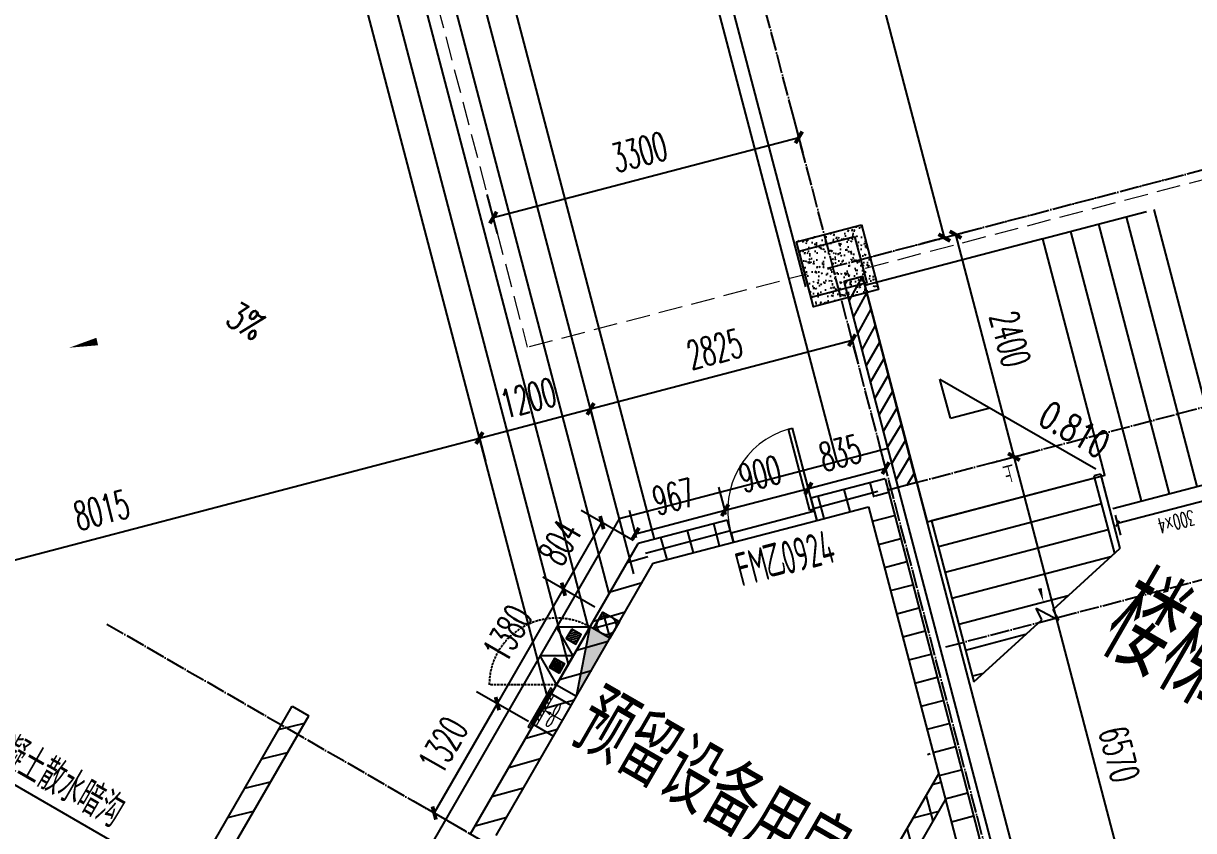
# Model space of a CAD drawing. Header units: millimetres. Extents: x 216654360 to 218309126, y 218099985 to 219647706.
# Drawn here: x 217965701 to 217977924, y 218905456 to 218913889 of the extents above; entities that cross this region are included whole.
import ezdxf
from ezdxf.xclip import XClip

# ---------------------------------------------------------------- set-up
doc = ezdxf.new("R2010")
doc.units = ezdxf.units.MM
doc.header["$LTSCALE"] = 1000
doc.header["$XCLIPFRAME"] = 0
for name, pattern in [('02-博雅楼平面图（V8）$0$DASH', [0.35, 0.25, -0.1]), ('DASH', [0.35, 0.25, -0.1]), ('DOTE', [2.4200000000000004, 2, -0.2, 0.02, -0.2])]:
    doc.linetypes.add(name, pattern=pattern)
doc.layers.add('02-博雅楼平面图（V8）$0$A-FLOR-OVHD', color=173, linetype='02-博雅楼平面图（V8）$0$DASH', lineweight=9)
doc.layers.add('M-EAD-D1', color=31, linetype='Continuous', lineweight=50)
for name, color, linetype in [('A-ANNO-DIMS', 3, 'Continuous'), ('A-ANNO-DOTE', 1, 'DOTE'), ('A-ANNO-IDEN', 3, 'Continuous'), ('A-ANNO-IDEN-INDX', 3, 'Continuous'), ('A-ANNO-IDEN-LEVL', 3, 'Continuous'), ('A-ANNO-TXT', 7, 'Continuous'), ('A-COLU-CONC', 2, 'Continuous'), ('A-FLOR-SPCL', 245, 'Continuous'), ('A-FLOR-STRS', 51, 'Continuous'), ('A-WALL', 2, 'Continuous'), ('A-WALL-PATT', 252, 'Continuous'), ('A-WALL-SHEA', 2, 'Continuous'), ('M-EQ-VT', 3, 'Continuous'), ('P-PROT-FIRH', 1, 'Continuous'), ('P-PROT-VPIP', 1, 'Continuous'), ('P-提建筑', 1, 'Continuous'), ('P-灭火器', 1, 'Continuous'), ('PUB_HATCH', 8, 'Continuous'), ('PUB_TEXT', 7, 'Continuous'), ('WINDOW', 4, 'Continuous'), ('WINDOW_TEXT', 7, 'Continuous'), ('现状植物', 3, 'Continuous')]:
    doc.layers.add(name, color=color, linetype=linetype)
doc.layers.add('水辅助层', color=20, linetype='Continuous', plot=False)
doc.styles.add('_TCH_DIM_T3', font='SIMPLEX.shx', dxfattribs={"width": 0.5647058823529413, "bigfont": 'GBCBIG.shx'})
doc.styles.add('_TCH_WINDOW', font='GBENOR', dxfattribs={"width": 0.8, "bigfont": 'GBCBIG'})
doc.styles.add('A_DIM', font='SIMPLEX', dxfattribs={"width": 0.7, "bigfont": 'HZ'})
doc.styles.add('AUDIT_D_250603204042-0', font='SIMPLEX', dxfattribs={"width": 0.7, "bigfont": 'HZ'})
doc.styles.get("Standard").update_dxf_attribs({"font": 'gbenor.shx', "bigfont": 'gbcbig.shx'})
doc.dimstyles.new('_TCH_ARCH&&100', dxfattribs={"dimtxt": 297.5, "dimasz": 100, "dimexe": 250, "dimexo": 300, "dimgap": 126.25, "dimtad": 1, "dimdec": 0, "dimzin": 0, "dimdsep": 46, "dimtxsty": '_TCH_DIM_T3', "dimblk": 'ARCHTICK', "dimcen": 0.09, "dimclrt": 7, "dimazin": 2, "dimtfac": 1, "dimtdec": 0, "dimtix": 1, "dimtmove": 2, "dimatfit": 3, "dimfxl": 100, "dimtolj": 1, "dimtzin": 0, "dimarcsym": 0})
doc.dimstyles.new('_TCH_ARCH&&50', dxfattribs={"dimtxt": 157.5, "dimasz": 50, "dimexe": 125, "dimexo": 150, "dimgap": 58.75, "dimtad": 1, "dimdec": 0, "dimzin": 0, "dimdsep": 46, "dimtxsty": '_TCH_DIM_T3', "dimblk": 'ARCHTICK', "dimcen": 0.09, "dimclrt": 7, "dimazin": 2, "dimtfac": 1, "dimtdec": 0, "dimtix": 1, "dimtmove": 2, "dimatfit": 3, "dimfxl": 1, "dimtolj": 1, "dimtzin": 0, "dimarcsym": 0})
pattern_1 = [(45, (-6165879.106576437, -59303.14459915766), (-176.776766007315, 176.776766007315), [])]
pattern_2 = [(45, (-6165679.106576437, -59482.65594915766), (-200.0002033111466, 200.0002033111467), []), (135, (-6165679.106576437, -59482.65594915766), (-200.0002033111467, -200.0002033111466), [])]

# ---------------------------------------------------------------- blocks, each defined once
blk = doc.blocks.new('123sfg')
at = {"color": 6, "linetype": 'Continuous', "flags": 128}
blk.add_lwpolyline([(-442.5702585353865, -1173.545148847804), (-442.5901278967021, -1173.565018209052)], dxfattribs=at)
blk = doc.blocks.new('2929sk')
at = {"layer": 'A-COLU-CONC'}
h = blk.add_hatch(dxfattribs=at)
h.set_pattern_fill('AR-CONC', scale=100, angle=90)
h.set_pattern_definition([(140, (6046837.42695748, -53181.12093878908), (15.93908553890309, 182.184668996004), [19.05, -209.55]), (85, (6046837.42695748, -53181.12093878908), (-191.05664288218, -35.24282597566697), [15.24, -167.64]), (190.451, (6046838.75520748, -53165.93893878908), (-175.1166878202919, 146.9425016659592), [16.19, -178.09]), (136.1842, (6046786.62695748, -53181.12093878908), (42.04232793272715, 271.0790408921299), [28.57499999999998, -314.3249999999996]), (186.6356, (6046790.13045748, -53158.53103878909), (-247.4255558900492, 237.4042344662372), [24.28499999999996, -267.1349999999993]), (81.18400000000014, (6046786.62695748, -53181.12093878908), (-247.4251178605977, 237.4046058139339), [22.85999999999996, -251.4599999999997]), (111, (6046799.32695748, -53155.72093878908), (102.2655185167625, 151.6148798353832), [19.04999999999998, -209.5499999999998]), (55.99999999999998, (6046799.32695748, -53155.72093878908), (-184.1879661223193, 61.80202834764709), [15.24, -167.64]), (161.4514, (6046807.84905748, -53143.08643878908), (-81.92285771605744, 213.4164907701245), [16.18999999999998, -178.0899999999998]), (127.5, (6046837.42695748, -53181.12093878908), (-84.55503887315311, 3.088603250591825), [0, -165.608, 0, -170.18, 0, -168.275]), (97.49999999999993, (6046837.42695748, -53181.12093878908), (-100.1805748181195, 66.81966251030575), [0, -97.02799999999999, 0, -161.798, 0, -64.13499999999999]), (57.49999999999999, (6046837.42695748, -53237.76293878908), (5.728743992673443, 135.5905951668714), [0, -63.5, 0, -198.12, 0, -262.89]), (47.5, (6046837.42695748, -53263.16293878909), (-25.42649103333302, 148.129181386018), [0, -82.5499999999999, 0, -131.5719999999998, 0, -186.6899999999998])])
h.paths.add_polyline_path([(-81160.87694799807, -75385.538027061), (-81653.21511903778, -74887.51009534465), (-81156.53664200846, -74394.24336668482), (-80664.19847096782, -74892.2712984012)])
at = {"color": 7}
for points in [[(-81160.87694799807, -75385.538027061), (-81653.21511903778, -74887.51009534465), (-81156.53664200846, -74394.24336668482), (-80664.19847096782, -74892.2712984012)], [(-81160.2266715765, -75243.98523946287), (-81511.92794341687, -74888.15914609292), (-81086.15896670334, -74465.40413504225), (-80734.45769486297, -74821.2302284122)]]:
    blk.add_lwpolyline(points, close=True, dxfattribs=at)
at = {"layer": 'A-ANNO-DOTE', "ltscale": 0.1}
for p, q in [((-76418.61381632835, -67831.21274252632), (-104712.9936713753, -67831.21274252632)), ((-87650.37033084873, -68258.3819301714), (-76058.02089513931, -79972.76625369635)), ((-84129.49622265995, -72006.17821913387), (-89979.3758926345, -77795.11662326433)), ((-82779.06713342108, -73117.76504657255), (-88628.94680339564, -78906.703450703)), ((-81090.91984667536, -74823.6837838678), (-86940.79951664992, -80612.6221879982))]:
    blk.add_line(p, q, dxfattribs=at)
blk = doc.blocks.new('P-消火栓箱开门示意')
at = {"layer": 'P-PROT-FIRH', "color": 8, "linetype": 'DASH', "ltscale": 0.1}
blk.add_line((2696644.86184354, -6288498.702755758), (2696994.861858813, -6287892.484981926), dxfattribs=at)
blk.add_arc((2696644.861843541, -6288498.702755758), 700, 59.9999985718766, 179.9999986126178, dxfattribs=at)
blk = doc.blocks.new('$TwtSys$00000434')
for p, q in [((-0.5, 0.5), (-0.5, -0.5)), ((-0.5, -0.5), (0.5, 0.5)), ((0.5, 0.5), (-0.5, 0.5)), ((0.5, -0.5), (0.5, 0.5))]:
    blk.add_line(p, q)
blk.add_solid([(0.5, -0.5), (0.5, 0.5), (-0.5, -0.5)])
blk = doc.blocks.new('T1-P-QP-L3-F$0$$ATTACHMENT$00000214')
h = blk.add_hatch()
h.set_pattern_fill('ANSI31', color=256, scale=200, style=0)
h.set_pattern_definition([(45, (-38543.80223862439, -6842.63859106258), (-17.67766952966369, 17.67766952966369), [])])
h.paths.add_polyline_path([(-64.92232553117356, 1.936813719180464), (64.922325531159, 1.936813719180464), (64.922325531159, -127.9078373431521), (-64.92232553117356, -127.9078373431521)])
for points in [[(0, 171.8081853693711), (-198.3870041439732, -171.8081853693711), (198.3870041439732, -171.8081853693711)], [(-64.92232553117356, 1.936813719180464), (64.922325531159, 1.936813719180464), (64.922325531159, -127.9078373431521), (-64.92232553117356, -127.9078373431521)]]:
    blk.add_lwpolyline(points, close=True)
blk = doc.blocks.new('p0422')
at = {"layer": 'P-PROT-VPIP'}
blk.add_circle((6127783.047423025, 17250.37924504202), 100, dxfattribs=at)
at = {"layer": '水辅助层'}
blk.add_lwpolyline([(6127883.047423024, 17350.37924504109), (6127883.047423024, 17150.37924504109), (6127683.047423024, 17150.37924504109), (6127683.047423024, 17350.37924504016), (6127883.047423024, 17350.37924504109), (6127683.047423024, 17150.37924504109), (6127683.047423024, 17350.37924504016), (6127883.047423024, 17150.37924504109)], dxfattribs=at)
at = {"layer": 'P-PROT-FIRH', "xscale": 700, "yscale": 240, "zscale": 700, "rotation": 90.0000000000603}
blk.add_blockref('$TwtSys$00000434', (6127763.047423025, 16800.37924504109), dxfattribs=at)
at = {"layer": 'P-提建筑', "xscale": -1, "rotation": 90}
blk.add_blockref('P-消火栓箱开门示意', (-160855.6553355651, 2713095.241081969), dxfattribs=at)
at = {"layer": 'P-灭火器', "xscale": 0.8816120906801007, "zscale": 0.8816120906801007}
for p, yscale, rotation in [((6127491.579249526, 16975.27962652889), -0.8816120906801007, 270.0000000000603), ((6127491.579249525, 16625.4788635533), 0.8816120906801007, 90.0000000000603)]:
    blk.add_blockref('T1-P-QP-L3-F$0$$ATTACHMENT$00000214', p, dxfattribs=dict(at, yscale=yscale, rotation=rotation))
blk = doc.blocks.new('*U239')
at = {"layer": 'M-EQ-VT', "lineweight": 0}
for p, q in [((-50, 125), (-14.64466094068484, 89.64466094062664)), ((-50, 75), (-14.64466094068484, 39.64466094062664)), ((-50, 25), (-14.64466094068484, -10.35533905937336)), ((-50, -25), (-14.64466094068484, -60.35533905937336)), ((-50, -75), (-14.64466094068484, -110.3553390593734)), ((-50, -125), (-14.64466094068484, -160.3553390593734))]:
    blk.add_line(p, q, dxfattribs=at)
at = {"layer": 'M-EQ-VT', "color": 8, "linetype": 'Continuous', "lineweight": 0}
blk.add_line((-260, 5.820766091346741e-11), (-50, 0), dxfattribs=at)
at = {"layer": 'M-EQ-VT'}
blk.add_lwpolyline([(0, 185), (-260, 185), (-260, -185), (0, -185)], close=True, dxfattribs=at)
at = {"layer": 'M-EQ-VT', "lineweight": 0}
for points in [[(0, -185), (-50, -185), (-50, 185), (0, 185)], [(20, 235), (0, 235), (0, -235), (20, -235)]]:
    blk.add_lwpolyline(points, close=True, dxfattribs=at)
at = {"layer": 'M-EQ-VT', "color": 8, "linetype": 'Continuous', "lineweight": 0}
blk.add_lwpolyline([(-50, 0, 0, 39.2, 0), (-117.2000000000116, 0, 39.2, 39.2, 0)], format="xyseb", dxfattribs=at)
blk.add_ellipse((-152.6035714285742, 67.00000000001171), major_axis=(4.102566777142218e-14, -66.99999999997688), ratio=0.3370013318880228, dxfattribs=at)
at = {"layer": 'M-EQ-VT', "color": 8, "linetype": 'Continuous', "lineweight": 0, "extrusion": (0, 0, -1)}
blk.add_ellipse((-152.6035714285742, -67.00000000003453), major_axis=(4.102566777142218e-14, 66.99999999997688), ratio=0.3370013318880228, dxfattribs=at)
blk = doc.blocks.new('1RRUIIOSY')
at = {"rotation": 180.0000003753227}
blk.add_blockref('*U239', (6127623.015442949, 16154.96763342425), dxfattribs=at)
blk = doc.blocks.new('_ArchTick')
at = {"color": 0, "linetype": 'ByBlock', "const_width": 0.4}
blk.add_lwpolyline([(-0.5, -0.5), (0.5, 0.5)], dxfattribs=at)
blk = doc.blocks.new('*D557')
at = {"layer": 'A-ANNO-DIMS', "color": 0, "lineweight": -2, "transparency": 16777216}
for p, q in [((6153915.819676576, 27759.80617778782), (6153915.789413323, 27974.93156539324)), ((6155115.819664508, 27759.97499051997), (6155115.789401255, 27975.1003781254)), ((6153915.806997982, 27849.93156663013), (6155115.806985914, 27850.10037936228))]:
    blk.add_line(p, q, dxfattribs=at)
at = {"layer": 'Defpoints', "color": 0, "transparency": 16777216}
for p in [(6155115.806985914, 27850.10037936228), (6153915.840778168, 27609.80617927208), (6155115.8407661, 27609.97499200423)]:
    blk.add_point(p, dxfattribs=at)
at = {"layer": 'A-ANNO-DIMS', "color": 0, "lineweight": -2, "transparency": 16777216, "xscale": 50, "yscale": 50, "zscale": 50}
for p, rotation in [((6153915.806997982, 27849.93156663013), 180.0080602142617), ((6155115.806985914, 27850.10037936228), 0.00806021426164117)]:
    blk.add_blockref('_ArchTick', p, dxfattribs=dict(at, rotation=rotation))
at = {"layer": 'A-ANNO-DIMS', "color": 7, "transparency": 16777216, "insert": (6154515.787648822, 27987.51597163563), "char_height": 157.5, "attachment_point": 5, "rotation": 0.00806021426164117, "style": '_TCH_DIM_T3'}
blk.add_mtext('\\A1;300×4', dxfattribs=at)
blk = doc.blocks.new('*D259')
at = {"layer": 'A-ANNO-DIMS', "color": 0, "lineweight": -2, "transparency": 16777216}
for p, q in [((6128288.369389527, 18875.83751808992), (6128080.198333677, 19086.30882020807)), ((6127568.705191705, 18228.77909870306), (6128256.001069019, 18908.5635017138)), ((6127601.073512214, 18196.05311507871), (6127392.902456364, 18406.52441719733))]:
    blk.add_line(p, q, dxfattribs=at)
at = {"layer": 'Defpoints', "color": 0, "transparency": 16777216}
for p in [(6128256.001069019, 18908.5635017138), (6128499.332671937, 18662.54313589726), (6127812.036794623, 17982.75873288559)]:
    blk.add_point(p, dxfattribs=at)
at = {"layer": 'A-ANNO-DIMS', "color": 0, "lineweight": -2, "transparency": 16777216, "xscale": 100, "yscale": 100, "zscale": 100}
for p, rotation in [((6128256.001069019, 18908.5635017138), 44.68518934060019), ((6127568.705191705, 18228.77909870306), 224.6851893406002)]:
    blk.add_blockref('_ArchTick', p, dxfattribs=dict(at, rotation=rotation))
at = {"layer": 'A-ANNO-DIMS', "color": 7, "transparency": 16777216, "insert": (6127718.970121486, 18764.19115055166), "char_height": 297.5, "attachment_point": 5, "rotation": 44.68518934060018, "style": '_TCH_DIM_T3'}
blk.add_mtext('\\A1;967', dxfattribs=at)
blk = doc.blocks.new('*D260')
at = {"layer": 'A-ANNO-DIMS', "color": 0, "lineweight": -2, "transparency": 16777216}
for p, q in [((6128928.234000484, 19508.70903227385), (6128720.062944635, 19719.180334392)), ((6128256.001069019, 18908.56350171426), (6128895.865679976, 19541.4350158982)), ((6128288.369389527, 18875.83751808992), (6128080.198333678, 19086.30882020807))]:
    blk.add_line(p, q, dxfattribs=at)
at = {"layer": 'Defpoints', "color": 0, "transparency": 16777216}
for p in [(6128895.865679976, 19541.4350158982), (6129139.197282894, 19295.41465008119), (6128499.332671937, 18662.54313589726)]:
    blk.add_point(p, dxfattribs=at)
at = {"layer": 'A-ANNO-DIMS', "color": 0, "lineweight": -2, "transparency": 16777216, "xscale": 100, "yscale": 100, "zscale": 100}
for p, rotation in [((6128895.865679976, 19541.4350158982), 44.68518934060282), ((6128256.001069019, 18908.56350171426), 224.6851893406028)]:
    blk.add_blockref('_ArchTick', p, dxfattribs=dict(at, rotation=rotation))
at = {"layer": 'A-ANNO-DIMS', "color": 7, "transparency": 16777216, "insert": (6128382.550365621, 19420.51910914993), "char_height": 297.5, "attachment_point": 5, "rotation": 44.68518934060282, "style": '_TCH_DIM_T3'}
blk.add_mtext('\\A1;900', dxfattribs=at)
blk = doc.blocks.new('*D261')
at = {"layer": 'A-ANNO-DIMS', "color": 0, "lineweight": -2, "transparency": 16777216}
for p, q in [((6129521.666937519, 20095.65632549301), (6129313.495881669, 20306.12762761116)), ((6128895.865679976, 19541.43501589773), (6129489.298617011, 20128.38230911689)), ((6128928.234000484, 19508.70903227385), (6128720.062944635, 19719.180334392))]:
    blk.add_line(p, q, dxfattribs=at)
at = {"layer": 'Defpoints', "color": 0, "transparency": 16777216}
for p in [(6129489.298617011, 20128.38230911689), (6129732.630219929, 19882.36194330035), (6129139.197282894, 19295.41465008119)]:
    blk.add_point(p, dxfattribs=at)
at = {"layer": 'A-ANNO-DIMS', "color": 0, "lineweight": -2, "transparency": 16777216, "xscale": 100, "yscale": 100, "zscale": 100}
for p, rotation in [((6129489.298617011, 20128.38230911689), 44.68518934060994), ((6128895.865679976, 19541.43501589773), 224.6851893406099)]:
    blk.add_blockref('_ArchTick', p, dxfattribs=dict(at, rotation=rotation))
at = {"layer": 'A-ANNO-DIMS', "color": 7, "transparency": 16777216, "insert": (6128999.199139617, 20030.42851285171), "char_height": 297.5, "attachment_point": 5, "rotation": 44.685189340609945, "style": '_TCH_DIM_T3'}
blk.add_mtext('\\A1;835', dxfattribs=at)
blk = doc.blocks.new('*D262')
at = {"layer": 'A-ANNO-DIMS', "color": 0, "lineweight": -2, "transparency": 16777216}
for p, q in [((6127583.015444161, 15969.96763483266), (6126956.119154433, 15969.96763483266)), ((6127206.119154433, 14650.09180373648), (6127206.119154433, 15969.96763483266)), ((6127583.015444161, 14650.09180373648), (6126956.119154433, 14650.09180373648))]:
    blk.add_line(p, q, dxfattribs=at)
at = {"layer": 'Defpoints', "color": 0, "transparency": 16777216}
for p in [(6127206.119154433, 15969.96763483266), (6127883.015444161, 15969.96763483266), (6127883.015444161, 14650.09180373648)]:
    blk.add_point(p, dxfattribs=at)
at = {"layer": 'A-ANNO-DIMS', "color": 0, "lineweight": -2, "transparency": 16777216, "xscale": 100, "yscale": 100, "zscale": 100}
for p, rotation in [((6127206.119154433, 15969.96763483266), 90), ((6127206.119154433, 14650.09180373648), 270)]:
    blk.add_blockref('_ArchTick', p, dxfattribs=dict(at, rotation=rotation))
at = {"layer": 'A-ANNO-DIMS', "color": 7, "transparency": 16777216, "insert": (6126931.119154433, 15310.02971928555), "char_height": 297.5, "attachment_point": 5, "rotation": 90, "style": '_TCH_DIM_T3'}
blk.add_mtext('\\A1;1320', dxfattribs=at)
blk = doc.blocks.new('*D263')
at = {"layer": 'A-ANNO-DIMS', "color": 0, "lineweight": -2, "transparency": 16777216}
for p, q in [((6127583.015444161, 17349.96763484291), (6126956.119154433, 17349.96763484291)), ((6127206.119154433, 15969.96763483266), (6127206.119154433, 17349.96763484291)), ((6127583.015444161, 15969.96763483266), (6126956.119154433, 15969.96763483266))]:
    blk.add_line(p, q, dxfattribs=at)
at = {"layer": 'Defpoints', "color": 0, "transparency": 16777216}
for p in [(6127206.119154433, 17349.96763484291), (6127883.015444161, 17349.96763484291), (6127883.015444161, 15969.96763483266)]:
    blk.add_point(p, dxfattribs=at)
at = {"layer": 'A-ANNO-DIMS', "color": 0, "lineweight": -2, "transparency": 16777216, "xscale": 100, "yscale": 100, "zscale": 100}
for p, rotation in [((6127206.119154433, 17349.96763484291), 90), ((6127206.119154433, 15969.96763483266), 270)]:
    blk.add_blockref('_ArchTick', p, dxfattribs=dict(at, rotation=rotation))
at = {"layer": 'A-ANNO-DIMS', "color": 7, "transparency": 16777216, "insert": (6126931.119154433, 16659.96763483877), "char_height": 297.5, "attachment_point": 5, "rotation": 90, "style": '_TCH_DIM_T3'}
blk.add_mtext('\\A1;1380', dxfattribs=at)
blk = doc.blocks.new('*D264')
at = {"layer": 'A-ANNO-DIMS', "color": 0, "lineweight": -2, "transparency": 16777216}
for p, q in [((6127583.015444161, 18153.64773362783), (6126956.119154433, 18153.64773362783)), ((6127206.119154433, 17349.96763484291), (6127206.119154433, 18153.64773362783)), ((6127583.015444161, 17349.96763484291), (6126956.119154433, 17349.96763484291))]:
    blk.add_line(p, q, dxfattribs=at)
at = {"layer": 'Defpoints', "color": 0, "transparency": 16777216}
for p in [(6127206.119154433, 18153.64773362783), (6127883.015444161, 18153.64773362783), (6127883.015444161, 17349.96763484291)]:
    blk.add_point(p, dxfattribs=at)
at = {"layer": 'A-ANNO-DIMS', "color": 0, "lineweight": -2, "transparency": 16777216, "xscale": 100, "yscale": 100, "zscale": 100}
for p, rotation in [((6127206.119154433, 18153.64773362783), 90), ((6127206.119154433, 17349.96763484291), 270)]:
    blk.add_blockref('_ArchTick', p, dxfattribs=dict(at, rotation=rotation))
at = {"layer": 'A-ANNO-DIMS', "color": 7, "transparency": 16777216, "insert": (6126931.119154433, 17751.80768423636), "char_height": 297.5, "attachment_point": 5, "rotation": 90, "style": '_TCH_DIM_T3'}
blk.add_mtext('\\A1;804', dxfattribs=at)
blk = doc.blocks.new('*D295')
at = {"layer": 'A-ANNO-DIMS', "color": 0, "lineweight": -2, "transparency": 16777216}
for p, q in [((6126509.765601516, 19123.4641037574), (6128517.562929424, 21110.34515344677)), ((6128517.06908077, 21110.84420094127), (6128693.411605127, 20932.64528497867)), ((6126509.271752861, 19123.96315125236), (6126685.614277219, 18945.7642352893))]:
    blk.add_line(p, q, dxfattribs=at)
at = {"layer": 'Defpoints', "color": 0, "transparency": 16777216}
for p in [(6128306.050669927, 21324.08404310327), (6128517.562929424, 21110.34515344677), (6126298.253342018, 19337.20299341436)]:
    blk.add_point(p, dxfattribs=at)
at = {"layer": 'A-ANNO-DIMS', "color": 0, "lineweight": -2, "transparency": 16777216, "xscale": 100, "yscale": 100, "zscale": 100}
for p, rotation in [((6128517.562929424, 21110.34515344677), 44.69999999999907), ((6126509.765601516, 19123.4641037574), 224.6999999999991)]:
    blk.add_blockref('_ArchTick', p, dxfattribs=dict(at, rotation=rotation))
at = {"layer": 'A-ANNO-DIMS', "color": 7, "transparency": 16777216, "insert": (6127320.230722197, 20312.37448391737), "char_height": 297.5, "attachment_point": 5, "rotation": 44.69999999999907, "style": '_TCH_DIM_T3'}
blk.add_mtext('\\A1;2825', dxfattribs=at)
blk = doc.blocks.new('*D296')
at = {"layer": 'A-ANNO-DIMS', "color": 0, "lineweight": -2, "transparency": 16777216}
for p, q in [((6125656.806232903, 18279.39046041993), (6126509.765601516, 19123.46410375834)), ((6126509.271752861, 19123.96315125236), (6126685.614277218, 18945.76423528977)), ((6125656.312384248, 18279.88950791396), (6125832.654908605, 18101.69059195137))]:
    blk.add_line(p, q, dxfattribs=at)
at = {"layer": 'Defpoints', "color": 0, "transparency": 16777216}
for p in [(6126298.253342018, 19337.20299341436), (6126509.765601516, 19123.46410375834), (6125445.293973405, 18493.12935007596)]:
    blk.add_point(p, dxfattribs=at)
at = {"layer": 'A-ANNO-DIMS', "color": 0, "lineweight": -2, "transparency": 16777216, "xscale": 100, "yscale": 100, "zscale": 100}
for p, rotation in [((6126509.765601516, 19123.46410375834), 44.70000000000447), ((6125656.806232903, 18279.39046041993), 224.7000000000045)]:
    blk.add_blockref('_ArchTick', p, dxfattribs=dict(at, rotation=rotation))
at = {"layer": 'A-ANNO-DIMS', "color": 7, "transparency": 16777216, "insert": (6125889.852373937, 18896.89713740489), "char_height": 297.5, "attachment_point": 5, "rotation": 44.70000000000447, "style": '_TCH_DIM_T3'}
blk.add_mtext('\\A1;1200', dxfattribs=at)
blk = doc.blocks.new('*D297')
at = {"layer": 'A-ANNO-DIMS', "color": 0, "lineweight": -2, "transparency": 16777216}
for p, q in [((6119959.613983236, 12641.54885162786), (6125656.806232902, 18279.390460419)), ((6125656.312384248, 18279.8895079135), (6125832.654908605, 18101.6905919509)), ((6119959.120134583, 12642.04789912235), (6120135.46265894, 12463.84898315975))]:
    blk.add_line(p, q, dxfattribs=at)
at = {"layer": 'Defpoints', "color": 0, "transparency": 16777216}
for p in [(6125445.293973405, 18493.12935007503), (6125656.806232902, 18279.390460419), (6119748.101723739, 12855.28774128389)]:
    blk.add_point(p, dxfattribs=at)
at = {"layer": 'A-ANNO-DIMS', "color": 0, "lineweight": -2, "transparency": 16777216, "xscale": 100, "yscale": 100, "zscale": 100}
for p, rotation in [((6125656.806232902, 18279.390460419), 44.69999999999902), ((6119959.613983236, 12641.54885162786), 224.699999999999)]:
    blk.add_blockref('_ArchTick', p, dxfattribs=dict(at, rotation=rotation))
at = {"layer": 'A-ANNO-DIMS', "color": 7, "transparency": 16777216, "insert": (6122614.776564797, 15655.93951133871), "char_height": 297.5, "attachment_point": 5, "rotation": 44.699999999999015, "style": '_TCH_DIM_T3'}
blk.add_mtext('\\A1;8015', dxfattribs=at)
blk = doc.blocks.new('*D298')
at = {"layer": 'A-ANNO-DIMS', "color": 0, "lineweight": -2, "transparency": 16777216}
for p, q in [((6127097.05677854, 22545.83197004022), (6126800.153228002, 22845.86108124908)), ((6124630.121728351, 20346.71930205403), (6126976.001903704, 22668.16121278098)), ((6124751.176603187, 20224.39005931327), (6124454.273052649, 20524.41917052213))]:
    blk.add_line(p, q, dxfattribs=at)
at = {"layer": 'Defpoints', "color": 0, "transparency": 16777216}
for p in [(6126976.001903704, 22668.16121278098), (6127308.075189384, 22332.59212787822), (6124962.19501403, 20011.15021715127)]:
    blk.add_point(p, dxfattribs=at)
at = {"layer": 'A-ANNO-DIMS', "color": 0, "lineweight": -2, "transparency": 16777216, "xscale": 100, "yscale": 100, "zscale": 100}
for p, rotation in [((6126976.001903704, 22668.16121278098), 44.70000000000164), ((6124630.121728351, 20346.71930205403), 224.7000000000016)]:
    blk.add_blockref('_ArchTick', p, dxfattribs=dict(at, rotation=rotation))
at = {"layer": 'A-ANNO-DIMS', "color": 7, "transparency": 16777216, "insert": (6125609.628272754, 21702.91011273162), "char_height": 297.5, "attachment_point": 5, "rotation": 44.70000000000164, "style": '_TCH_DIM_T3'}
blk.add_mtext('\\A1;3300', dxfattribs=at)
blk = doc.blocks.new('*D536')
at = {"layer": 'A-ANNO-DIMS', "color": 0, "lineweight": -2, "transparency": 16777216}
for p, q in [((6128729.299631659, 22435.1726014642), (6129079.63304249, 22781.85640534153)), ((6128901.933174022, 22606.00772963883), (6130590.080460768, 20900.08899234375)), ((6130417.446918406, 20729.25386416912), (6130767.780329237, 21075.93766804645))]:
    blk.add_line(p, q, dxfattribs=at)
at = {"layer": 'Defpoints', "color": 0, "transparency": 16777216}
for p in [(6128516.059789497, 22224.15419062134), (6130590.080460768, 20900.08899234375), (6130204.207076244, 20518.23545332626)]:
    blk.add_point(p, dxfattribs=at)
at = {"layer": 'A-ANNO-DIMS', "color": 0, "lineweight": -2, "transparency": 16777216, "xscale": 100, "yscale": 100, "zscale": 100}
for p, rotation in [((6128901.933174022, 22606.00772963883), 134.7000000000221), ((6130590.080460768, 20900.08899234375), 314.700000000022)]:
    blk.add_blockref('_ArchTick', p, dxfattribs=dict(at, rotation=rotation))
at = {"layer": 'A-ANNO-DIMS', "color": 7, "transparency": 16777216, "insert": (6129941.47667271, 21946.48190426454), "char_height": 297.5, "attachment_point": 5, "rotation": 314.70000000002204, "style": '_TCH_DIM_T3'}
blk.add_mtext('\\A1;2400', dxfattribs=at)
blk = doc.blocks.new('*D537')
at = {"layer": 'A-ANNO-DIMS', "color": 0, "lineweight": -2, "transparency": 16777216}
for p, q in [((6130417.446918406, 20729.25386416866), (6130767.780329237, 21075.93766804598)), ((6130590.080460768, 20900.08899234328), (6135211.383658234, 16230.13644899987)), ((6135038.750115871, 16059.30132082477), (6135389.083526703, 16405.98512470257))]:
    blk.add_line(p, q, dxfattribs=at)
at = {"layer": 'Defpoints', "color": 0, "transparency": 16777216}
for p in [(6130204.207076244, 20518.23545332579), (6135211.383658234, 16230.13644899987), (6134825.51027371, 15848.28290998144)]:
    blk.add_point(p, dxfattribs=at)
at = {"layer": 'A-ANNO-DIMS', "color": 0, "lineweight": -2, "transparency": 16777216, "xscale": 100, "yscale": 100, "zscale": 100}
for p, rotation in [((6130590.080460768, 20900.08899234328), 134.7000000000219), ((6135211.383658234, 16230.13644899987), 314.7000000000219)]:
    blk.add_blockref('_ArchTick', p, dxfattribs=dict(at, rotation=rotation))
at = {"layer": 'A-ANNO-DIMS', "color": 7, "transparency": 16777216, "insert": (6133096.201914817, 18758.54626394436), "char_height": 297.5, "attachment_point": 5, "rotation": 314.7000000000219, "style": '_TCH_DIM_T3'}
blk.add_mtext('\\A1;6570', dxfattribs=at)
blk = doc.blocks.new('*D547')
at = {"layer": 'A-ANNO-DIMS', "color": 0, "lineweight": -2, "transparency": 16777216}
for p, q in [((6124346.690125375, 26912.70308566652), (6124230.874073947, 26798.09355081245)), ((6124408.573942415, 26973.94222651515), (6128815.574751774, 22520.54807365406)), ((6128753.690934733, 22459.30893280543), (6128637.874883305, 22344.69939795136))]:
    blk.add_line(p, q, dxfattribs=at)
at = {"layer": 'Defpoints', "color": 0, "transparency": 16777216}
for p in [(6124559.929967538, 27123.72149650985), (6128966.930776896, 22670.32734364877), (6128815.574751774, 22520.54807365406)]:
    blk.add_point(p, dxfattribs=at)
at = {"layer": 'A-ANNO-DIMS', "color": 0, "lineweight": -2, "transparency": 16777216, "xscale": 100, "yscale": 100, "zscale": 100}
for p, rotation in [((6124408.573942415, 26973.94222651515), 134.700000000004), ((6128815.574751774, 22520.54807365406), 314.7000000000039)]:
    blk.add_blockref('_ArchTick', p, dxfattribs=dict(at, rotation=rotation))
at = {"layer": 'A-ANNO-DIMS', "color": 7, "transparency": 16777216, "insert": (6126807.54420241, 24940.67869335739), "char_height": 297.5, "attachment_point": 5, "rotation": 314.70000000000397, "style": '_TCH_DIM_T3'}
blk.add_mtext('\\A1;6265', dxfattribs=at)
blk = doc.blocks.new('$DorLib2D$00000001')
for p, q in [((0.45, 0.9750000000000001), (0.5000000000000002, 0.9750000000000001)), ((0.45, 0), (0.45, 0.9750000000000001)), ((0.5, 0), (0.5, 0.9750000000000001)), ((0.5, 0), (0.45, 0))]:
    blk.add_line(p, q)
at = {"lineweight": 13}
blk.add_arc((0.475, 0), 0.975, 91.4692835813538, 180, dxfattribs=at)
blk = doc.blocks.new('123trt')
at = {"layer": 'PUB_HATCH'}
h = blk.add_hatch(dxfattribs=at)
h.set_pattern_fill('普通砖', color=256, scale=50, style=0)
h.set_pattern_definition([(45, (0, 89.755675), (-88.38838300365748, 88.3883830036575), [])])
h.paths.add_polyline_path([(6157036.199396588, 26899.24512848821), (6157036.199396587, 24674.28197586727), (6157236.199396587, 24674.28197586723), (6157236.199396588, 26899.24512848817)])
at = {"layer": 'A-ANNO-IDEN'}
blk.add_lwpolyline([(6156071.934037834, 27188.51814187496, 0, 0, 0), (6156071.756784466, 28448.5181294072, 0, 40.00000000000001, 0), (6156071.777886057, 28298.51813089146, 0, 0, 0)], format="xyseb", dxfattribs=at)
at = {"layer": 'A-FLOR-STRS'}
for p, q in [((6156986.669512085, 29068.95546578781), (6156133.606983797, 28621.00643699487)), ((6156871.788554824, 29008.63068123714), (6156986.677996138, 29008.6468435739)), ((6156986.914333962, 27328.64686019758), (6156986.669512087, 29068.95546579468)), ((6156338.420911363, 28728.55564575701), (6156986.717385775, 28728.64684634452)), ((6156163.29604669, 28489.3114881982), (6155964.342066675, 28670.31855003088)), ((6155964.342066675, 28670.31855003088), (6155992.198686852, 28546.75196305089)), ((6156133.606983797, 28621.00643699487), (6156163.29604669, 28489.3114881982)), ((6155992.198686852, 28546.75196305089), (6155156.80466721, 28108.08079025598)), ((6155805.053267888, 28448.48061028658), (6156986.756775413, 28448.64684911513)), ((6155226.917868309, 27303.39926843846), (6155226.799497341, 28144.8355592649)), ((6155271.685624417, 28168.40557480521), (6156986.79616505, 28168.64685188574)), ((6155156.91435207, 27328.38942078174), (6155156.804667215, 28108.08079028067)), ((6155156.917869002, 27303.38942102911), (6155156.804667209, 28108.0807902556)), ((6155226.835572098, 27888.39926265943), (6156986.835554687, 27888.64685465636)), ((6155121.507643791, 27684.28756061941), (6153915.761894864, 27684.03080758732)), ((6153916.171373164, 24773.26721119974), (6153915.761894864, 27684.03080758732)), ((6154216.171370196, 24773.30941438302), (6154215.761891896, 27684.0730107706)), ((6154516.171367228, 24773.35161756538), (6154515.761888928, 27684.11521395296)), ((6154816.171364259, 24773.39382074866), (6154815.76188596, 27684.15741713718)), ((6155226.874961736, 27608.39926541339), (6156986.874944325, 27608.64685742697)), ((6155156.917869002, 27303.38942102911), (6155226.917868309, 27303.39926843846)), ((6155226.914351373, 27328.39926820072), (6156986.914333962, 27328.64686019758)), ((6155121.896695922, 24773.4340158077), (6153996.171372573, 24773.27565183677))]:
    blk.add_line(p, q, dxfattribs=at)
blk.add_lwpolyline([(6157036.019724596, 27328.63209824916), (6155115.811938019, 27328.38363860082), (6155116.171282032, 24773.99803485721), (6157036.379068573, 24774.24649450276)], close=True, dxfattribs=at)
at = {"layer": 'A-WALL'}
for p, q in [((6157036.199396588, 26899.24512848821), (6157036.199396587, 24674.28197586727)), ((6157236.199396588, 26899.24512848817), (6157036.199396588, 26899.24512848821)), ((6157236.199396588, 26899.24512848817), (6157236.199396587, 24674.28197586723)), ((6157236.199396587, 24674.28197586723), (6157036.199396587, 24674.28197586727))]:
    blk.add_line(p, q, dxfattribs=at)
at = {"layer": 'A-ANNO-TXT', "color": 7, "style": 'A_DIM', "width": 0.7}
blk.add_text('上', height=175, dxfattribs=at).set_placement((6156017.443391895, 26961.01814239445))
at = {"layer": 'A-ANNO-DIMS'}
dim = blk.add_aligned_dim(p1=(6153915.840778167, 27609.80617927207), p2=(6155115.840766099, 27609.97499200422), distance=240.12538973411304, text='300×4', dimstyle='_TCH_ARCH&&50', dxfattribs=at)
dim.commit()
dim.dimension.update_dxf_attribs({"geometry": '*D557', "text_midpoint": (6154515.787648822, 27987.51597163563)})
blk = doc.blocks.new('A$C04836B57')
at = {"layer": 'A-WALL-PATT'}
h = blk.add_hatch(dxfattribs=at)
h.set_pattern_fill('多孔材料', color=256, scale=100, style=0)
h.set_pattern_definition(pattern_2)
h.paths.add_polyline_path([(-36340.18143108208, -39453.81896015657), (-36908.93064401112, -40016.35229832982), (-36740.16001808736, -40186.98780408001), (-36342.00185717549, -39793.1811239354)])
h = blk.add_hatch(dxfattribs=at)
h.set_pattern_fill('普通砖', color=256, scale=100, style=0)
h.set_pattern_definition(pattern_1)
h.paths.add_polyline_path([(-36340.18143108208, -39453.81896015657), (-36342.00185717549, -39793.1811239354), (-34301.38689543772, -41855.26954370002), (-34130.79536910262, -41686.45446397428)])
h = blk.add_hatch(dxfattribs=at)
h.set_pattern_fill('多孔材料', color=256, scale=100, style=0)
h.set_pattern_definition(pattern_2)
h.paths.add_polyline_path([(-37996.09113227669, -41429.19281486373), (-37380.04316466209, -40819.87765131153), (-37548.81379058678, -40649.24214556091), (-38236.09113227669, -41329.00821552983)])
h = blk.add_hatch(dxfattribs=at)
h.set_pattern_fill('普通砖', color=256, scale=100, style=0)
h.set_pattern_definition(pattern_1)
h.paths.add_polyline_path([(-38076.09113227762, -44832.35471787177), (-37996.09113227576, -44712.35471787158), (-37996.09113227669, -41429.19281486373), (-38236.09113227669, -41329.00821552983), (-38236.09113227762, -44832.35471787208)])
h = blk.add_hatch(dxfattribs=at)
h.set_pattern_fill('普通砖', color=256, scale=100, style=0)
h.set_pattern_definition(pattern_1)
h.paths.add_polyline_path([(-34130.79627208505, -41686.45355149946), (-34301.3859924553, -41855.27045617483), (-32072.91066336166, -44107.14792053124), (-31940.72121367045, -44070.12708345107), (-31902.31836688705, -43938.33361901277)])
h = blk.add_hatch(dxfattribs=at)
h.set_pattern_fill('普通砖', color=256, scale=100, style=0)
h.set_pattern_definition(pattern_1)
h.paths.add_polyline_path([(-40316.09113227762, -58152.30313110712), (-40316.09113227762, -44607.89667378645), (-40516.09113227762, -44607.89667378645), (-40516.09113227762, -58152.30313110712)])
at = {"layer": 'PUB_HATCH'}
h = blk.add_hatch(dxfattribs=at)
h.set_pattern_fill('多孔材料', color=256, scale=100, style=0)
h.set_pattern_definition(pattern_2)
h.paths.add_polyline_path([(-34316.09113226738, -41840.41057370525), (-34316.09113227297, -43761.12650192734), (-34116.09113227576, -43761.12650192789), (-34116.0911322711, -42042.5111738361)])
blk.add_lwpolyline([(-38059.25648819655, -38128.87559502217), (-42950.30514206924, -33186.33793306768)])
at = {"layer": '02-博雅楼平面图（V8）$0$A-FLOR-OVHD'}
for p, q in [((-37687.93987772241, -37580.01114225872), (-34894.49794539902, -34815.66996021618)), ((-37617.60040744115, -37651.09108964608), (-34824.15847511776, -34886.74990760355)), ((-45329.1943070842, -35012.8707694349), (-40264.70702379104, -40130.58203143113)), ((-40248.24255253561, -40115.27841195108), (-38115.84405494109, -38005.09422832205))]:
    blk.add_line(p, q, dxfattribs=at)
at = {"layer": 'A-ANNO-IDEN'}
blk.add_lwpolyline([(-43209.20305076055, -41432.96097238373, 0, 0, 0), (-44405.67871938087, -42527.74357816984, 0, 80.00000000000001, 0), (-44184.34950148687, -42325.22598064742, 0, 0, 0)], format="xyseb", dxfattribs=at)
at = {"layer": 'A-ANNO-IDEN-INDX'}
blk.add_line((-40439.97961032018, -46769.69158624396), (-43703.31516335905, -46769.69158624396), dxfattribs=at)
at = {"layer": 'A-ANNO-IDEN-LEVL', "linetype": 'Continuous'}
for p, q in [((-36063.8687572591, -38564.90169273264), (-36363.8687572591, -38264.90169273264)), ((-36363.8687572591, -38264.90169273264), (-34484.66875725891, -38264.90169273264)), ((-36063.8687572591, -38564.90169273264), (-35763.8687572591, -38264.90169273264))]:
    blk.add_line(p, q, dxfattribs=at)
at = {"layer": 'A-FLOR-STRS'}
for points in [[(-38236.09113227669, -43210.383905643), (-48348.88217709027, -32991.13356821482)], [(-38236.09113227669, -42783.88083590213), (-47926.82221360505, -32991.13356821484)], [(-38236.09113227669, -42357.37776616125), (-47504.76225011982, -32991.13356821486)], [(-38236.09113227669, -41930.87469642039), (-47082.70228663459, -32991.13356821489)], [(-38116.09113227762, -41625.63488971418), (-46660.64232314937, -32991.13356821485)], [(-38110.49606882036, -41204.78578373803), (-46238.5823682053, -32991.13355958431)]]:
    blk.add_lwpolyline(points, dxfattribs=at)
at = {"layer": 'A-WALL'}
for p, q in [((-37741.7362432126, -37879.42773834278), (-37599.55655951425, -37738.76879783954)), ((-31681.99594333302, -43720.30750176344), (-37599.55655951425, -37738.76879783954)), ((-31824.15619175136, -43860.9860876739), (-37741.7362432126, -37879.42773834278)), ((-34316.09113226738, -41840.41057370525), (-34316.09113227297, -43761.12650192734)), ((-34116.09113227576, -43761.12650192789), (-34116.0911322711, -42042.5111738361))]:
    blk.add_line(p, q, dxfattribs=at)
at = {"layer": 'A-WALL-PATT'}
blk.add_line((-42666.13621196616, -33691.01492962631), (-36866.10296826065, -39552.10623666837), dxfattribs=at)
blk.add_lwpolyline([(-36473.61881522369, -39163.84596222698), (-38536.09113227762, -41203.77746634923), (-38536.09113227762, -58452.30313110715), (-28230.95288601331, -58452.30313110708)], dxfattribs=at)
at = {"layer": 'A-WALL-SHEA'}
for p, q in [((-36340.18143108208, -39453.81896015657), (-36908.93064401112, -40016.35229832982)), ((-36340.18143108208, -39453.81896015657), (-34130.79536910262, -41686.45446397428)), ((-36740.16001808736, -40186.98780408001), (-36342.00185717549, -39793.1811239354)), ((-36342.00185717549, -39793.1811239354), (-34301.38689543772, -41855.26954370002)), ((-36908.93064401112, -40016.35229832982), (-36740.16001808736, -40186.98780408001)), ((-37548.81379058678, -40649.24214556091), (-38236.09113227669, -41329.00821552983)), ((-37380.04316466209, -40819.87765131153), (-37548.81379058678, -40649.24214556091)), ((-37996.09113227669, -41429.19281486373), (-37380.04316466209, -40819.87765131153)), ((-38236.09113227762, -44832.35471787208), (-38236.09113227669, -41329.00821552983)), ((-37996.09113227576, -44712.35471787158), (-37996.09113227669, -41429.19281486373)), ((-34130.79627208505, -41686.45355149946), (-31902.31836688705, -43938.33361901277)), ((-34301.3859924553, -41855.27045617483), (-32072.91066336166, -44107.14792053124)), ((-40516.09113227762, -58152.30313110712), (-40516.09113227762, -44607.89667378645)), ((-40516.09113227762, -44607.89667378645), (-40316.09113227762, -44607.89667378645)), ((-40316.09113227762, -58152.30313110712), (-40316.09113227762, -44607.89667378645))]:
    blk.add_line(p, q, dxfattribs=at)
at = {"layer": 'WINDOW'}
blk.add_lwpolyline([(-37450.11352101155, -40749.03301057965), (-37379.77390450053, -40820.11281326041), (-36740.15138411336, -40186.97926447634), (-36810.49100062437, -40115.89946179651)], close=True, dxfattribs=at)
blk.add_blockref('p0422', (-6165879.138555308, -59483.0675593635))
at = {"layer": 'A-ANNO-DOTE'}
ref = blk.add_blockref('123sfg', (408074.6474547908, 1131835.749373674), dxfattribs=dict(at, xscale=1000, yscale=1000, zscale=1000))
XClip(ref).set_block_clipping_path([(-527.116253690554, -1244.4995262616217), (-408.074574071597, -1131.8357493736744)])
at = {"layer": 'A-COLU-CONC', "color": 7, "rotation": 224.6800433313938}
blk.add_blockref('123trt', (4322975.158931574, 4309108.345284114), dxfattribs=at)
at = {"layer": 'A-FLOR-SPCL', "rotation": 180}
blk.add_blockref('2929sk', (-119041.6796189575, -112663.7768879475), dxfattribs=at)
at = {"layer": 'M-EAD-D1'}
blk.add_blockref('1RRUIIOSY', (-6165879.106576437, -59482.65594915759), dxfattribs=at)
at = {"layer": 'WINDOW', "xscale": 900, "yscale": 900, "zscale": 240, "rotation": 44.68518934083718}
blk.add_blockref('$DorLib2D$00000001', (-37144.48690433893, -40418.11497481934), dxfattribs=at)
at = {"layer": 'A-ANNO-TXT', "color": 7, "linetype": 'Continuous', "style": 'A_DIM', "width": 0.6999999999999998}
blk.add_text('0.810', height=280, dxfattribs=at).set_placement((-35261.33542392589, -38159.90169273264))
at = {"layer": 'A-ANNO-TXT', "linetype": 'Continuous', "style": 'A_DIM', "width": 0.7}
blk.add_text('楼梯间', height=1000, dxfattribs=at).set_placement((-33554.84680216666, -39912.11388081065))
at = {"layer": 'A-ANNO-TXT', "color": 7}
for s, height, style, width, p in [('3%', 280, 'AUDIT_D_250603204042-0', 0.6999999999999998, (-43131.73782449774, -41502.07981325123)), ('室外混凝土散水暗沟', 350, 'A_DIM', 0.7, (-43598.31516335905, -46664.69158624396))]:
    blk.add_text(s, height=height, dxfattribs=dict(at, style=style, width=width)).set_placement(p)
at = {"layer": 'PUB_TEXT'}
blk.add_text('预留设备用房', height=714.8936170212767, dxfattribs=at).set_placement((-37830.61571217421, -43503.93092105311))
at = {"layer": 'WINDOW_TEXT', "style": '_TCH_WINDOW'}
for s, height, width, p in [('0924', 350, 0.6400000000000001, (-36728.22325954214, -40836.57625556307)), ('乙', 357.4468085106383, 0.8, (-36863.76351943146, -40970.63519247068)), ('FM', 350, 0.6400000000000001, (-37076.10992659163, -41180.66086029261))]:
    blk.add_text(s, height=height, rotation=44.68518934083717, dxfattribs=dict(at, width=width)).set_placement(p)
at = {"layer": 'A-ANNO-DIMS'}
for p1, p2, distance, picture, middle in [((-41319.17660890054, -32358.9344526474), (-36912.17579954118, -36812.32860550891), -212.93772812938292, '*D547', (-39071.56237402745, -34541.97725580027)), ((-40916.91156240739, -39471.5057320069), (-38571.03138705436, -37150.06382127972), 472.1009190881917, '*D298', (-40269.47830368299, -37779.74583642604)), ((-37363.04678694066, -37258.50175853704), (-35674.89950019401, -38964.42049583236), 542.8723552970347, '*D536', (-35937.62990372721, -37536.17404489312)), ((-39580.85323441867, -40145.45295574328), (-37573.05590651091, -38158.57190605401), -300.7020932248502, '*D295', (-38558.8758542398, -39170.28146524029)), ((-35674.89950019401, -38964.42049583236), (-31053.59630272724, -43634.37303917613), 542.8723552962832, '*D537', (-32782.90466162004, -40724.10968521331)), ((-36739.90929354355, -40187.24129907702), (-36146.47635650821, -39600.29400585761), 346.0293186643106, '*D261', (-36879.90743681975, -39452.22743630596)), ((-37379.77390450053, -40820.11281326068), (-36739.90929354355, -40187.24129907705), 346.02931866484846, '*D260', (-37496.55621081591, -40062.13684000773)), ((-40433.81260303222, -40989.52659908235), (-39580.85323441867, -40145.45295574331), -300.70209322357965, '*D296', (-39989.25420249999, -40585.75881175278)), ((-38067.06978181377, -41499.89721627186), (-37379.77390450053, -40820.1128132607), 346.02931866430015, '*D259', (-38160.13645495102, -40718.464798606)), ((-46131.00485269818, -46627.36820787341), (-40433.81260303222, -40989.52659908234), -300.702093223797, '*D297', (-43264.33001163974, -43826.71643781895)), ((-37996.09113227576, -42132.68831431475), (-37996.09113227576, -41329.00821552983), 676.8962897285819, '*D264', (-38947.98742200434, -41730.8482649213)), ((-37996.09113227576, -43512.688314325), (-37996.09113227576, -42132.68831431475), 676.8962897285819, '*D263', (-38947.98742200434, -42822.68831431889)), ((-37996.09113227576, -44832.56414542119), (-37996.09113227576, -43512.688314325), 676.8962897285819, '*D262', (-38947.98742200434, -44172.62622987211))]:
    dim = blk.add_aligned_dim(p1=p1, p2=p2, distance=distance, dimstyle='_TCH_ARCH&&100', dxfattribs=at)
    dim.commit()
    dim.dimension.update_dxf_attribs({"geometry": picture, "text_midpoint": middle, "insert": (-6165879.106576437, -59482.65594915766)})

msp = doc.modelspace()

# ---------------------------------------------------------------- block references
at = {"layer": '现状植物', "rotation": 330.0099772030858}
msp.add_blockref('A$C04836B57', (218025897.187641, 218925138.5110827), dxfattribs=at)

doc.saveas('drawing.dxf')
